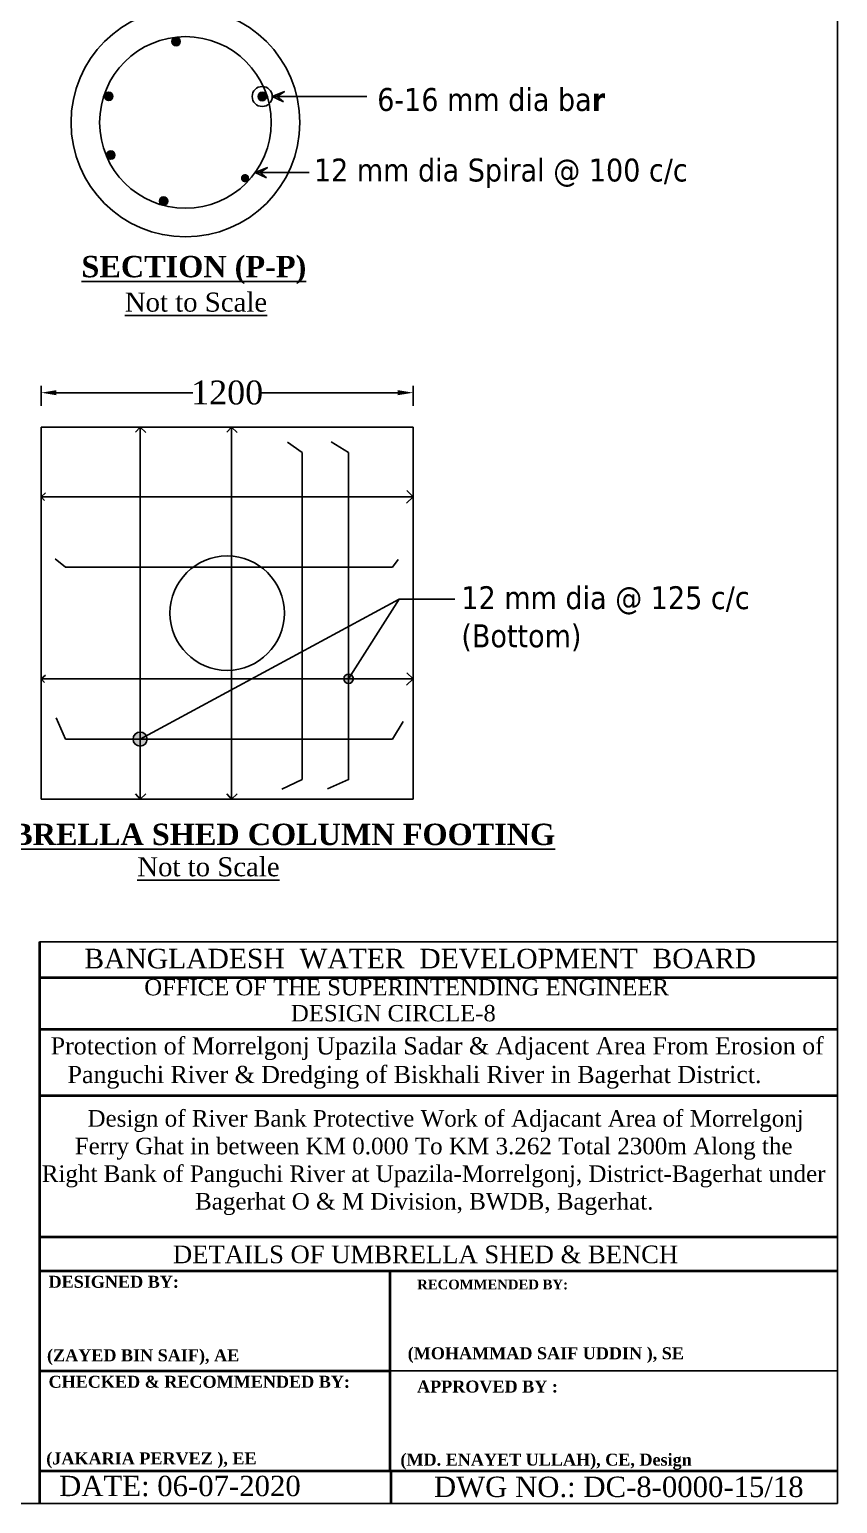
# Model space of a CAD drawing. Header units: metres. Extents: x -2434 to 11656, y -15288 to 8109.
# Drawn here: x 2902.7 to 2945.1, y -14093.1 to -14015.8 of the extents above; entities that cross this region are included whole.
import ezdxf
from ezdxf.enums import TextEntityAlignment as Align

# ---------------------------------------------------------------- set-up
doc = ezdxf.new("R2010")
doc.units = ezdxf.units.M
doc.layers.add('LINE', color=7, linetype='Continuous')
doc.layers.add('sheet', color=1, linetype='Continuous', lineweight=15)
doc.styles.add('dim', font='isocp.shx')
doc.styles.add('Kazi_T_H', font='timesbd.ttf')
doc.styles.get("Standard").update_dxf_attribs({"font": 'times.ttf'})
doc.dimstyles.new('STANDARD$0', dxfattribs={"dimscale": 0, "dimtxt": 8, "dimasz": 8, "dimexe": 4, "dimexo": 0, "dimgap": 2, "dimtad": 1, "dimdec": 0, "dimzin": 0, "dimdsep": 46, "dimtxsty": 'dim', "dimblk": 'DOTSMALL', "dimcen": 1, "dimclrd": 6, "dimclre": 6, "dimclrt": 256, "dimadec": 0, "dimazin": 0, "dimtfac": 1, "dimtdec": 0, "dimtix": 1, "dimtofl": 0, "dimtmove": 1, "dimatfit": 3, "dimldrblk": 'DOTSMALL', "dimfxl": 6, "dimtolj": 1, "dimtzin": 0, "dimarcsym": 0})

# ---------------------------------------------------------------- blocks, each defined once
blk = doc.blocks.new('*D1316')
at = {"layer": 'Defpoints', "color": 0, "lineweight": -3}
for p in [(2922.843, -14034.878), (2903.343, -14035.778), (2922.843, -14035.778)]:
    blk.add_point(p, dxfattribs=at)
at = {"layer": 'sheet', "color": 0, "lineweight": -2}
for p, q in [((2903.343, -14035.559), (2903.343, -14034.514)), ((2904.143, -14034.878), (2911.298, -14034.878)), ((2922.043, -14034.878), (2914.888, -14034.878)), ((2922.843, -14035.559), (2922.843, -14034.514))]:
    blk.add_line(p, q, dxfattribs=at)
at = {"layer": 'sheet', "color": 0, "lineweight": -3}
for points in [[(2904.143, -14034.745), (2904.143, -14035.011), (2903.343, -14034.878)], [(2922.043, -14034.745), (2922.043, -14035.011), (2922.843, -14034.878)]]:
    blk.add_solid(points, dxfattribs=at)
at = {"layer": 'sheet', "color": 0, "lineweight": -3, "insert": (2913.093, -14034.878), "char_height": 0.5, "attachment_point": 5}
blk.add_mtext('\\A1;{\\H2.5x;1200}', dxfattribs=at)

msp = doc.modelspace()

# ---------------------------------------------------------------- hatches: boundary and pattern name
at = {"layer": 'sheet', "lineweight": -3}
h = msp.add_hatch(color=0, dxfattribs=at)
h.paths.add_polyline_path([(2910.415907, -14016.471714), (2910.1961, -14016.471714, 0.414213562), (2910.415907, -14016.691521)])
h.paths.add_polyline_path([(2910.415907, -14016.251908, 0.414213562), (2910.1961, -14016.471714), (2910.415907, -14016.471714)])
h.paths.add_polyline_path([(2910.415907, -14016.251908), (2910.415907, -14016.471714), (2910.635714, -14016.471714, 0.414213562)])
h.paths.add_polyline_path([(2910.635714, -14016.471714), (2910.415907, -14016.471714), (2910.415907, -14016.691521, 0.414213562)])
h = msp.add_hatch(color=0, dxfattribs=at)
h.paths.add_polyline_path([(2906.882718, -14019.341395), (2906.662911, -14019.341395, 0.414213562), (2906.882718, -14019.561201)])
h.paths.add_polyline_path([(2906.882718, -14019.121588, 0.414213562), (2906.662911, -14019.341395), (2906.882718, -14019.341395)])
h.paths.add_polyline_path([(2906.882718, -14019.121588), (2906.882718, -14019.341395), (2907.102524, -14019.341395, 0.414213562)])
h.paths.add_polyline_path([(2907.102524, -14019.341395), (2906.882718, -14019.341395), (2906.882718, -14019.561201, 0.414213562)])
h = msp.add_hatch(color=0, dxfattribs=at)
h.paths.add_polyline_path([(2914.931842, -14019.35006), (2914.712036, -14019.35006, 0.414213562), (2914.931842, -14019.569867)])
h.paths.add_polyline_path([(2914.931842, -14019.130254, 0.414213562), (2914.712036, -14019.35006), (2914.931842, -14019.35006)])
h.paths.add_polyline_path([(2914.931842, -14019.130254), (2914.931842, -14019.35006), (2915.151649, -14019.35006, 0.414213562)])
h.paths.add_polyline_path([(2915.151649, -14019.35006), (2914.931842, -14019.35006), (2914.931842, -14019.569867, 0.414213562)])
h = msp.add_hatch(color=0, dxfattribs=at)
h.paths.add_polyline_path([(2906.990447, -14022.422126), (2906.77064, -14022.422126, 0.414213562), (2906.990447, -14022.641933)])
h.paths.add_polyline_path([(2906.990447, -14022.202319, 0.414213562), (2906.77064, -14022.422126), (2906.990447, -14022.422126)])
h.paths.add_polyline_path([(2906.990447, -14022.202319), (2906.990447, -14022.422126), (2907.210254, -14022.422126, 0.414213562)])
h.paths.add_polyline_path([(2907.210254, -14022.422126), (2906.990447, -14022.422126), (2906.990447, -14022.641933, 0.414213562)])
h = msp.add_hatch(color=0, dxfattribs=at)
h.paths.add_polyline_path([(2914.030547, -14023.63298), (2913.81074, -14023.63298, 0.414213562), (2914.030547, -14023.852786)])
h.paths.add_polyline_path([(2914.030547, -14023.413173, 0.414213562), (2913.81074, -14023.63298), (2914.030547, -14023.63298)])
h.paths.add_polyline_path([(2914.030547, -14023.413173), (2914.030547, -14023.63298), (2914.250354, -14023.63298, 0.414213562)])
h.paths.add_polyline_path([(2914.250354, -14023.63298), (2914.030547, -14023.63298), (2914.030547, -14023.852786, 0.414213562)])
h = msp.add_hatch(color=0, dxfattribs=at)
h.paths.add_polyline_path([(2909.758426, -14024.833011), (2909.53862, -14024.833011, 0.414213562), (2909.758426, -14025.052817)])
h.paths.add_polyline_path([(2909.758426, -14024.613204, 0.414213562), (2909.53862, -14024.833011), (2909.758426, -14024.833011)])
h.paths.add_polyline_path([(2909.758426, -14024.613204), (2909.758426, -14024.833011), (2909.978233, -14024.833011, 0.414213562)])
h.paths.add_polyline_path([(2909.978233, -14024.833011), (2909.758426, -14024.833011), (2909.758426, -14025.052817, 0.414213562)])
h = msp.add_hatch(color=0, dxfattribs=at)
h.paths.add_polyline_path([(2908.852946, -14052.864391, 0.275456133), (2908.528939, -14052.671236), (2908.528939, -14053.039565)])
h.paths.add_polyline_path([(2908.852946, -14052.864391), (2908.528939, -14053.039565), (2908.897268, -14053.039565, 0.124546917)])
h.paths.add_polyline_path([(2908.897268, -14053.039565), (2908.528939, -14053.039565), (2908.528939, -14053.407894, 0.414213562)])
h.paths.add_polyline_path([(2908.528939, -14053.039565), (2908.16061, -14053.039565, 0.414213562), (2908.528939, -14053.407894)])
h.paths.add_polyline_path([(2908.528939, -14052.671236, 0.414213562), (2908.16061, -14053.039565), (2908.528939, -14053.039565)])
h.paths.add_polyline_path([(2919.594889, -14049.666925), (2919.462115, -14049.876683), (2919.710363, -14049.876683, 0.257066841)])
h.paths.add_polyline_path([(2919.594889, -14049.666925, 0.142023932), (2919.462115, -14049.628435), (2919.462115, -14049.876683)])
h.paths.add_polyline_path([(2919.462115, -14049.628435, 0.414213562), (2919.213867, -14049.876683), (2919.462115, -14049.876683)])
h.paths.add_polyline_path([(2919.462115, -14049.876683), (2919.213867, -14049.876683, 0.414213562), (2919.462115, -14050.124931)])
h.paths.add_polyline_path([(2919.710363, -14049.876683), (2919.462115, -14049.876683), (2919.462115, -14050.124931, 0.414213562)])

# ---------------------------------------------------------------- linework, layer by layer
at = {"color": 0, "lineweight": -3, "ltscale": 0.2}
for p, q in [((2917.025783, -14038.018739), (2916.254548, -14037.480609)), ((2904.622115, -14044.021985), (2904.079294, -14043.583182)), ((2921.760963, -14044.021985), (2922.068306, -14043.626092)), ((2917.025783, -14055.157587), (2915.956635, -14055.663688))]:
    msp.add_line(p, q, dxfattribs=at)
at = {"color": 0, "linetype": 'Continuous', "lineweight": -3, "ltscale": 0.5}
for p, q in [((2903.257764, -14063.660531), (2945.102822, -14063.660531)), ((2921.637572, -14086.165867), (2945.102822, -14086.165867))]:
    msp.add_line(p, q, dxfattribs=at)
at = {"color": 7, "lineweight": 5, "ltscale": 0.2, "true_color": 0xffffff}
for p in [(2945.102822, -14091.406779), (2903.257764, -14093.114555)]:
    msp.add_line(p, (2945.102822, -14093.114555), dxfattribs=at)
msp.add_lwpolyline([(2945.102822, -14093.114555), (2772.387876, -14093.114555), (2772.387876, -13973.297267), (2945.102822, -13973.297267)], close=True)
at = {"layer": 'LINE', "color": 0, "linetype": 'ByBlock', "lineweight": 40, "ltscale": 0.5}
for p, q in [((2903.257764, -14063.660531), (2903.257764, -14093.114555)), ((2945.102822, -14065.561503), (2903.255436, -14065.561503)), ((2945.102822, -14068.255845), (2903.255436, -14068.255845)), ((2945.102822, -14071.746078), (2903.255436, -14071.746078)), ((2945.102822, -14079.157124), (2903.257764, -14079.157124)), ((2945.102822, -14080.924955), (2903.257764, -14080.924955)), ((2921.637572, -14091.406779), (2921.637572, -14080.924955)), ((2903.257764, -14086.165867), (2921.637572, -14086.165867)), ((2903.257764, -14091.406779), (2945.102822, -14091.406779)), ((2921.700119, -14093.114555), (2921.700119, -14091.406779))]:
    msp.add_line(p, q, dxfattribs=at)
at = {"layer": 'sheet', "color": 0, "lineweight": -3}
for p, q in [((2915.456718, -14019.35006), (2920.421001, -14019.35006)), ((2914.561125, -14023.335219), (2917.393832, -14023.335219)), ((2922.843146, -14036.684475), (2903.343146, -14036.684475)), ((2903.343146, -14036.684475), (2903.343146, -14056.184475)), ((2908.528939, -14036.684475), (2908.289361, -14036.951893)), ((2908.528939, -14036.684475), (2908.528939, -14056.184475)), ((2908.528939, -14036.684475), (2908.827284, -14036.958443)), ((2913.318306, -14036.684475), (2913.078727, -14036.951893)), ((2913.318306, -14036.684475), (2913.318306, -14056.184475)), ((2913.318306, -14036.684475), (2913.616651, -14036.958443)), ((2922.843146, -14056.184475), (2922.843146, -14036.684475)), ((2903.343146, -14040.33003), (2903.561256, -14040.134627)), ((2903.343146, -14040.33003), (2922.843146, -14040.33003)), ((2903.343146, -14040.33003), (2903.519935, -14040.522549)), ((2922.843146, -14040.33003), (2922.503861, -14040.665171)), ((2922.843146, -14040.33003), (2922.52376, -14040.014545)), ((2903.343146, -14049.876683), (2903.561256, -14049.681279)), ((2903.343146, -14049.876683), (2922.843146, -14049.876683)), ((2903.343146, -14049.876683), (2903.519935, -14050.069202)), ((2922.843146, -14049.876683), (2922.503861, -14050.211823)), ((2922.843146, -14049.876683), (2922.52376, -14049.561198)), ((2908.528939, -14056.184475), (2908.289361, -14055.917056)), ((2908.528939, -14056.184475), (2908.827284, -14055.910506)), ((2913.318306, -14056.184475), (2913.078727, -14055.917056)), ((2913.318306, -14056.184475), (2913.616651, -14055.910506)), ((2903.343146, -14056.184475), (2922.843146, -14056.184475))]:
    msp.add_line(p, q, dxfattribs=at)
for points in [[(2916.049381, -14019.625081), (2915.456718, -14019.35006), (2916.098459, -14019.093037), (2915.722212, -14019.35006), (2916.049381, -14019.625081)], [(2915.153788, -14023.610239), (2914.561125, -14023.335219), (2915.202866, -14023.078195), (2914.826618, -14023.335219), (2915.153788, -14023.610239)], [(2918.353332, -14055.650996), (2919.462115, -14055.157587), (2919.462115, -14038.018739), (2918.544821, -14037.458541)], [(2917.025783, -14055.157587), (2917.025783, -14055.157587), (2917.025783, -14038.018739), (2917.025783, -14038.018739)], [(2904.622115, -14044.021985), (2904.622115, -14044.021985), (2921.760963, -14044.021985), (2921.760963, -14044.021985)], [(2919.462115, -14049.876683), (2922.106669, -14045.698783), (2908.528939, -14053.039565)], [(2922.106669, -14045.698783), (2925.035043, -14045.698783)], [(2904.128706, -14051.930782), (2904.622115, -14053.039565), (2921.760963, -14053.039565), (2922.321161, -14052.122271)]]:
    msp.add_lwpolyline(points, dxfattribs=at)
for centre, radius in [((2910.905541, -14020.710964), 6), ((2910.905541, -14020.710964), 4.5), ((2910.415907, -14016.471714), 0.219807), ((2914.931842, -14019.35006), 0.524876), ((2906.882718, -14019.341395), 0.219807), ((2914.931842, -14019.35006), 0.219807), ((2906.990447, -14022.422126), 0.219807), ((2909.758426, -14024.833011), 0.219807), ((2919.462115, -14049.876683), 0.248248), ((2908.528939, -14053.039565), 0.368329)]:
    msp.add_circle(centre, radius, dxfattribs=at)
at = {"layer": 'sheet', "color": 0, "lineweight": -3, "ltscale": 2}
msp.add_circle((2913.093146, -14046.434475), 3, dxfattribs=at)

# ---------------------------------------------------------------- texts
at = {"layer": 'LINE', "color": 0, "linetype": 'ByBlock', "lineweight": 40, "ltscale": 0.5}
for s, height, p in [('BANGLADESH  WATER  DEVELOPMENT  BOARD', 1.02638263, (2923.215841, -14065.058979)), ('OFFICE OF THE SUPERINTENDING ENGINEER', 0.85606931, (2922.503377, -14066.4726)), ('DESIGN CIRCLE-8', 0.85606931, (2921.810718, -14067.835364)), ('DETAILS OF UMBRELLA SHED & BENCH', 0.92455485, (2923.498251, -14080.516433))]:
    msp.add_text(s, height=height, dxfattribs=at).set_placement(p, align=Align.CENTER)
at = {"layer": 'LINE', "color": 0, "linetype": 'ByBlock', "lineweight": 40, "ltscale": 0.5, "style": 'Kazi_T_H'}
for s, height, p in [('DESIGNED BY:', 0.62890946, (2903.725987, -14081.805428)), ('RECOMMENDED BY:', 0.51083171, (2923.057231, -14081.887701)), ('(ZAYED BIN SAIF), AE', 0.62890946, (2903.645464, -14085.658653)), ('(MOHAMMAD SAIF UDDIN ), SE', 0.62890946, (2922.561525, -14085.550642)), ('CHECKED & RECOMMENDED BY:', 0.62890946, (2903.725987, -14087.04634)), ('APPROVED BY :', 0.62890946, (2923.049703, -14087.297528)), ('(JAKARIA PERVEZ ), EE', 0.62890946, (2903.605458, -14091.064108)), ('(MD. ENAYET ULLAH), CE, Design ', 0.62890946, (2922.179515, -14091.129949))]:
    msp.add_text(s, height=height, dxfattribs=at).set_placement(p)
at = {"layer": 'LINE', "color": 0, "linetype": 'ByBlock', "lineweight": 40, "ltscale": 0.5}
for s, p in [('DATE: 06-07-2020', (2904.279375, -14092.727393)), ('DWG NO.: DC-8-0000-15/18', (2923.937859, -14092.773861))]:
    msp.add_text(s, height=1.06735992, dxfattribs=at).set_placement(p)
at = {"layer": 'LINE', "color": 0, "linetype": 'ByBlock', "lineweight": 40, "ltscale": 0.5, "insert": (2920.20206, -14068.671072), "char_height": 0.9, "width": 50.00693152, "attachment_point": 2}
msp.add_mtext('                       Protection of Morrelgonj Upazila Sadar & Adjacent Area From Erosion of      \\P                Panguchi River & Dredging of Biskhali River in Bagerhat District.', dxfattribs=at)
at = {"layer": 'LINE', "color": 0, "linetype": 'ByBlock', "lineweight": -3, "ltscale": 0.5, "insert": (2921.459127, -14072.487713), "char_height": 1.02300134, "width": 50.14256116, "attachment_point": 2}
msp.add_mtext('                {\\H0.85x;Design of River Bank Protective Work of Adjacant Area of Morrelgonj \\P               Ferry Ghat in between KM 0.000 To KM 3.262 Total 2300m Along the\\P               Right Bank of Panguchi River at Upazila-Morrelgonj, District-Bagerhat under \\P            Bagerhat O & M Division, BWDB, Bagerhat.}', dxfattribs=at)
at = {"layer": 'sheet', "color": 0, "lineweight": -3, "char_height": 1.2, "attachment_point": 1}
for s, insert in [('{\\fTahoma|b0|i0|c0|p34;6-16 mm dia ba\\fTahoma|b1|i0|c0|p34;r}', (2920.962525, -14018.905508)), ('{\\fTahoma|b0|i0|c0|p34;12 mm dia Spiral @ 100 c/c}', (2917.643356, -14022.605117)), ('{\\fTahoma|b0|i0|c0|p34;12 mm dia @ 125 c/c\\P(Bottom)}', (2925.375734, -14045.025021))]:
    msp.add_mtext(s, dxfattribs=dict(at, insert=insert))
at = {"layer": 'sheet', "color": 0, "lineweight": -3, "attachment_point": 1}
for s, insert, char_height, width in [('{\\fTimes New Roman|b1|i0|c0|p18;\\LSECTION (P-P)}', (2905.450285, -14027.707653), 1.12, 5694.66848672), ('{\\fTahoma|b0|i0|c0|p34;\\P\\fTimes New Roman|b0|i0|c0|p18;\\H0.4319x;               \\LNot to Scale}', (2902.060569, -14025.77032), 2.31516731, 8542.00273008), ('{\\fTimes New Roman|b1|i0|c0|p18;\\LPLAN OF UMBRELLA SHED COLUMN FOOTING}', (2891.146649, -14057.472641), 1.12, 5694.66848672), ('{\\fTahoma|b0|i0|c0|p34;\\P\\fTimes New Roman|b0|i0|c0|p18;\\H0.4319x;               \\LNot to Scale}', (2902.716222, -14055.372315), 2.31516731, 8542.00273008)]:
    msp.add_mtext(s, dxfattribs=dict(at, insert=insert, char_height=char_height, width=width))

# ---------------------------------------------------------------- dimensions: what is measured, and where the dimension line sits
at = {"layer": 'sheet', "color": 0, "lineweight": -3}
dim = msp.add_linear_dim(base=(2922.843146, -14034.877929), p1=(2903.343146, -14035.778287), p2=(2922.843146, -14035.778287), text='{\\H2.5x;1200}', dimstyle='STANDARD$0', override={"dimscale": 1, "dimtxt": 0.5, "dimasz": 0.8, "dimexe": 0.364, "dimexo": 0.219, "dimgap": 0.09, "dimtad": 0, "dimlfac": 1000, "dimlunit": 2, "dimtxsty": 'Standard', "dimcen": 0.09, "dimclrd": 0, "dimclre": 0, "dimclrt": 0, "dimtix": 0, "dimtmove": 0, "dimfxl": 0.12}, dxfattribs=at)
dim.commit()
dim.dimension.update_dxf_attribs({"geometry": '*D1316', "text_midpoint": (2913.093146, -14034.877929)})

doc.saveas('drawing.dxf')
